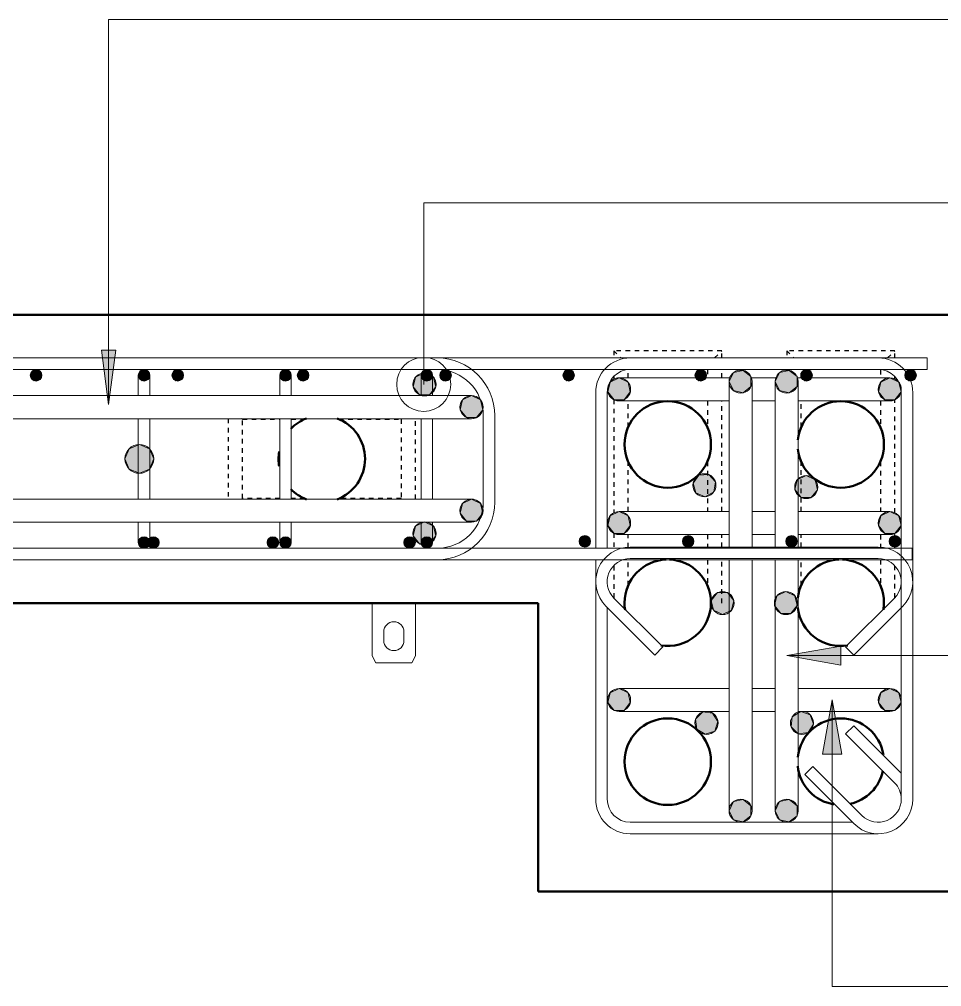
# Model space of a CAD drawing. Header units: millimetres. Extents: x -14563 to 6741, y -2784 to 21137.
# Drawn here: x -589 to 51, y 19999 to 20669 of the extents above; entities that cross this region are included whole.
import ezdxf

# ---------------------------------------------------------------- set-up
doc = ezdxf.new("R2010")
doc.units = ezdxf.units.MM
doc.linetypes.add('Dash', pattern=[6.36, 3.18, -3.18])
for name, color, linetype, lineweight in [('A-GENM', 13, 'Continuous', 18), ('A-WALL', 113, 'Continuous', 25), ('A-WALL-HDLN', 110, 'Dash', 25), ('S-RBAR', 171, 'Continuous', 18), ('S-RBAR-IDEN', 171, 'Continuous', 9)]:
    doc.layers.add(name, color=color, linetype=linetype, lineweight=lineweight)

# ---------------------------------------------------------------- blocks, each defined once
blk = doc.blocks.new('RR spread anchor face based - RR-SA-0_7-110-2888042-Elevation Top Copy 3')
at = {"layer": 'A-GENM'}
for p, q in [((-12630.8, 20264.57), (-12630.8, 20228.07)), ((-12600.8, 20228.07), (-12600.8, 20264.57)), ((-12622.8, 20238.57), (-12622.8, 20244.57)), ((-12608.8, 20244.57), (-12608.8, 20238.57)), ((-12630.8, 20228.07), (-12628.3, 20223.07)), ((-12628.3, 20223.07), (-12603.3, 20223.07)), ((-12603.3, 20223.07), (-12600.8, 20228.07))]:
    blk.add_line(p, q, dxfattribs=at)
for centre, start, end in [((-12615.8, 20244.57), 0, 180), ((-12615.8, 20238.57), 180, 0)]:
    blk.add_arc(centre, 7, start, end, dxfattribs=at)

msp = doc.modelspace()

# ---------------------------------------------------------------- hatches: boundary and pattern name
at = {"layer": 'S-RBAR'}
h = msp.add_hatch(color=256, dxfattribs=at)
edge = h.paths.add_edge_path()
edge.add_arc((-577.34488, 20422.5695), 4, 0, 360)
for points in [[(-578.58095, 20418.76527), (-574.10881, 20420.21836), (-574.27669, 20424.97519), (-578.58095, 20426.37372), (-581.34488, 20422.5695)], [(-503.69812, 20418.76527), (-499.22598, 20420.21836), (-499.22598, 20424.92064), (-503.69812, 20426.37372), (-506.46205, 20422.5695)], [(-480.32911, 20418.76527), (-475.85698, 20420.21836), (-475.85698, 20424.92064), (-480.32911, 20426.37372), (-483.09304, 20422.5695)], [(-405.58692, 20418.76527), (-401.11479, 20420.21836), (-401.11479, 20424.92064), (-405.58692, 20426.37372), (-408.35086, 20422.5695)], [(-393.36267, 20418.76527), (-388.89054, 20420.21836), (-388.89054, 20424.92064), (-393.36267, 20426.37372), (-396.12661, 20422.5695)], [(-311.36163, 20409.03866), (-304.41949, 20409.03866), (-300.09114, 20414.46624), (-301.63591, 20421.23432), (-307.89056, 20424.24641), (-314.14521, 20421.23432), (-315.68998, 20414.46624)], [(-307.47573, 20418.76527), (-303.00359, 20420.21836), (-303.00359, 20424.92064), (-307.47573, 20426.37372), (-310.23966, 20422.5695), (-307.93542, 20419.39798)], [(-294.50354, 20418.76527), (-290.0314, 20420.21836), (-290.0314, 20424.92064), (-294.50354, 20426.37372), (-297.26747, 20422.5695), (-294.96323, 20419.39798)], [(-209.09958, 20418.76527), (-204.62744, 20420.21836), (-204.62744, 20424.92064), (-209.09958, 20426.37372), (-211.86351, 20422.5695), (-209.55927, 20419.39798)], [(-117.52526, 20418.76527), (-113.05313, 20420.21836), (-113.05313, 20424.92064), (-117.52526, 20426.37372), (-120.28919, 20422.5695)], [(-86.82602, 20410.3806), (-81.39844, 20414.70896), (-81.39844, 20421.6511), (-86.82602, 20425.97945), (-93.59411, 20424.43468), (-96.60619, 20418.18003), (-93.59411, 20411.92538)], [(-54.86039, 20410.3806), (-49.43281, 20414.70896), (-49.43281, 20421.6511), (-54.86039, 20425.97945), (-61.62848, 20424.43468), (-64.64056, 20418.18003), (-61.62848, 20411.92538)], [(-44.05825, 20418.76527), (-39.58611, 20420.21836), (-39.58611, 20424.92064), (-44.05825, 20426.37372), (-46.82218, 20422.5695), (-44.51794, 20419.39798)], [(28.12337, 20418.76527), (32.59551, 20420.21836), (32.59551, 20424.92064), (28.12337, 20426.37372), (25.35944, 20422.5695)], [(-176.39761, 20405.54245), (-169.45547, 20405.54245), (-165.12712, 20410.97004), (-166.67189, 20417.73812), (-172.92654, 20420.7502), (-179.1812, 20417.73812), (-180.72597, 20410.97004)], [(18.37124, 20405.54245), (22.6996, 20410.97004), (21.15482, 20417.73812), (14.90017, 20420.7502), (8.64552, 20417.73812), (7.10075, 20410.97004), (11.4291, 20405.54245)], [(-271.7996, 20393.24324), (-267.47124, 20398.67082), (-269.01601, 20405.43891), (-275.27067, 20408.45099), (-281.52532, 20405.43891), (-283.07009, 20398.67082), (-278.74174, 20393.24324)], [(-505.70306, 20354.5695), (-498.63199, 20357.49843), (-495.70306, 20364.5695), (-498.63199, 20371.64057), (-505.70306, 20374.5695), (-512.77413, 20371.64057), (-515.70306, 20364.5695), (-512.77413, 20357.49843)], [(-113.21236, 20338.31899), (-107.14904, 20341.69973), (-106.01179, 20348.54809), (-110.65699, 20353.7071), (-117.58671, 20353.29194), (-121.58272, 20347.61521), (-119.63595, 20340.95163)], [(-39.65912, 20337.77796), (-35.29029, 20343.17301), (-36.7844, 20349.95246), (-43.01634, 20353.01124), (-49.29335, 20350.04603), (-50.8887, 20343.28969), (-46.60107, 20337.82988)], [(-271.7996, 20321.46175), (-267.47124, 20326.88933), (-269.01601, 20333.65742), (-275.27067, 20336.6695), (-281.52532, 20333.65742), (-283.07009, 20326.88933), (-278.74174, 20321.46175)], [(-169.45547, 20312.8367), (-165.12712, 20318.26429), (-166.67189, 20325.03237), (-172.92654, 20328.04446), (-179.1812, 20325.03237), (-180.72597, 20318.26429), (-176.39761, 20312.8367)], [(18.37124, 20312.8367), (22.6996, 20318.26429), (21.15482, 20325.03237), (14.90017, 20328.04446), (8.64552, 20325.03237), (7.10075, 20318.26429), (11.4291, 20312.8367)], [(-311.36163, 20305.66347), (-304.41949, 20305.66347), (-300.09114, 20311.09105), (-301.63591, 20317.85914), (-307.89056, 20320.87122), (-314.14521, 20317.85914), (-315.68998, 20311.09105)], [(-503.69812, 20302.76527), (-499.22598, 20304.21836), (-499.22598, 20308.92064), (-503.69812, 20310.37372), (-506.46205, 20306.5695)], [(-494.75513, 20302.76527), (-491.99119, 20306.5695), (-494.75513, 20310.37372), (-499.22726, 20308.92064), (-499.22726, 20304.21836)], [(-411.8172, 20302.76527), (-409.05327, 20306.5695), (-411.8172, 20310.37372), (-416.28934, 20308.92064), (-416.28934, 20304.21836)], [(-405.58692, 20302.76527), (-401.11479, 20304.21836), (-401.11479, 20308.92064), (-405.58692, 20310.37372), (-408.35086, 20306.5695)], [(-317.00427, 20302.76527), (-314.24034, 20306.5695), (-317.00427, 20310.37372), (-321.47641, 20308.92064), (-321.47641, 20304.21836)], [(-307.47573, 20302.76527), (-303.00359, 20304.21836), (-303.00359, 20308.92064), (-307.47573, 20310.37372), (-310.23966, 20306.5695)], [(-195.40449, 20303.56624), (-192.64056, 20307.37047), (-195.40449, 20311.17469), (-199.87663, 20309.72161), (-199.87663, 20305.01932)], [(-123.73783, 20303.56624), (-120.97389, 20307.37047), (-123.73783, 20311.17469), (-128.20996, 20309.72161), (-128.20996, 20305.01932)], [(-52.07116, 20303.56624), (-49.30723, 20307.37047), (-52.07116, 20311.17469), (-56.5433, 20309.72161), (-56.5433, 20305.01932)], [(19.59551, 20303.56624), (22.35944, 20307.37047), (19.59551, 20311.17469), (15.12337, 20309.72161), (15.12337, 20305.01932)], [(-101.10648, 20256.5695), (-94.85183, 20259.58158), (-93.30706, 20266.34967), (-97.63541, 20271.77725), (-104.57755, 20271.77725), (-108.90591, 20266.34967), (-107.36113, 20259.58158), (-104.47784, 20258.19306)], [(-60.64571, 20257.36175), (-53.70357, 20257.36175), (-49.37521, 20262.78933), (-50.91999, 20269.55742), (-57.17464, 20272.5695), (-63.42929, 20269.55742), (-64.97406, 20262.78933), (-61.30866, 20258.19306)], [(-169.45547, 20190.13096), (-165.12712, 20195.55854), (-166.67189, 20202.32663), (-172.92654, 20205.33871), (-179.1812, 20202.32663), (-180.72597, 20195.55854), (-176.39761, 20190.13096)], [(18.37124, 20190.13096), (22.6996, 20195.55854), (21.15482, 20202.32663), (14.90017, 20205.33871), (8.64552, 20202.32663), (7.10075, 20195.55854), (11.4291, 20190.13096)], [(-113.14212, 20173.51395), (-106.58955, 20175.8068), (-104.29671, 20182.35937), (-107.99015, 20188.23745), (-114.88864, 20189.01472), (-119.79747, 20184.10588), (-119.0202, 20177.2074)], [(-48.67695, 20173.91259), (-41.77846, 20174.68986), (-38.08502, 20180.56794), (-40.37786, 20187.12051), (-46.93043, 20189.41335), (-52.80851, 20185.71991), (-53.58578, 20178.82142)], [(-86.82602, 20112.75862), (-81.39844, 20117.08697), (-81.39844, 20124.02911), (-86.82602, 20128.35747), (-93.59411, 20126.81269), (-96.60619, 20120.55804), (-93.59411, 20114.30339)], [(-54.86039, 20112.75862), (-49.43281, 20117.08697), (-49.43281, 20124.02911), (-54.86039, 20128.35747), (-61.62848, 20126.81269), (-64.64056, 20120.55804), (-61.62848, 20114.30339)]]:
    msp.add_hatch(color=256, dxfattribs=at).paths.add_polyline_path(points)
h = msp.add_hatch(color=256, dxfattribs=at)
edge = h.paths.add_edge_path()
edge.add_arc((-502.46205, 20422.5695), 4, 0, 360)
h = msp.add_hatch(color=256, dxfattribs=at)
edge = h.paths.add_edge_path()
edge.add_arc((-479.09304, 20422.5695), 4, 0, 360)
h = msp.add_hatch(color=256, dxfattribs=at)
edge = h.paths.add_edge_path()
edge.add_arc((-404.35086, 20422.5695), 4, 0, 360)
h = msp.add_hatch(color=256, dxfattribs=at)
edge = h.paths.add_edge_path()
edge.add_arc((-392.12661, 20422.5695), 4, 0, 360)
h = msp.add_hatch(color=256, dxfattribs=at)
edge = h.paths.add_edge_path()
edge.add_arc((-307.89056, 20416.24641), 8, 0, 360)
h = msp.add_hatch(color=256, dxfattribs=at)
edge = h.paths.add_edge_path()
edge.add_arc((-306.23966, 20422.5695), 4, 0, 360)
h = msp.add_hatch(color=256, dxfattribs=at)
edge = h.paths.add_edge_path()
edge.add_arc((-293.26747, 20422.5695), 4, 0, 360)
h = msp.add_hatch(color=256, dxfattribs=at)
edge = h.paths.add_edge_path()
edge.add_arc((-207.86351, 20422.5695), 4, 0, 360)
h = msp.add_hatch(color=256, dxfattribs=at)
edge = h.paths.add_edge_path()
edge.add_arc((-116.28919, 20422.5695), 4, 0, 360)
h = msp.add_hatch(color=256, dxfattribs=at)
edge = h.paths.add_edge_path()
edge.add_arc((-88.60619, 20418.18003), 8, 0, 360)
h = msp.add_hatch(color=256, dxfattribs=at)
edge = h.paths.add_edge_path()
edge.add_arc((-56.64056, 20418.18003), 8, 0, 360)
h = msp.add_hatch(color=256, dxfattribs=at)
edge = h.paths.add_edge_path()
edge.add_arc((-42.82218, 20422.5695), 4, 0, 360)
h = msp.add_hatch(color=256, dxfattribs=at)
edge = h.paths.add_edge_path()
edge.add_arc((29.35944, 20422.5695), 4, 0, 360)
h = msp.add_hatch(color=256, dxfattribs=at)
edge = h.paths.add_edge_path()
edge.add_arc((-172.92654, 20412.7502), 8, 0, 360)
h = msp.add_hatch(color=256, dxfattribs=at)
edge = h.paths.add_edge_path()
edge.add_arc((14.90017, 20412.7502), 8, 0, 360)
h = msp.add_hatch(color=256, dxfattribs=at)
edge = h.paths.add_edge_path()
edge.add_arc((-275.27067, 20400.45099), 8, 0, 360)
h = msp.add_hatch(color=256, dxfattribs=at)
edge = h.paths.add_edge_path()
edge.add_arc((-505.70306, 20364.5695), 10, 0, 360)
h = msp.add_hatch(color=256, dxfattribs=at)
edge = h.paths.add_edge_path()
edge.add_arc((-113.6908, 20346.30467), 8, 0, 360)
h = msp.add_hatch(color=256, dxfattribs=at)
edge = h.paths.add_edge_path()
edge.add_arc((-43.07618, 20345.01147), 8, 0, 360)
h = msp.add_hatch(color=256, dxfattribs=at)
edge = h.paths.add_edge_path()
edge.add_arc((-275.27067, 20328.6695), 8, 0, 360)
h = msp.add_hatch(color=256, dxfattribs=at)
edge = h.paths.add_edge_path()
edge.add_arc((-172.92654, 20320.04446), 8, 0, 360)
h = msp.add_hatch(color=256, dxfattribs=at)
edge = h.paths.add_edge_path()
edge.add_arc((14.90017, 20320.04446), 8, 0, 360)
h = msp.add_hatch(color=256, dxfattribs=at)
edge = h.paths.add_edge_path()
edge.add_arc((-307.89056, 20312.87122), 8, 0, 360)
h = msp.add_hatch(color=256, dxfattribs=at)
edge = h.paths.add_edge_path()
edge.add_arc((-502.46205, 20306.5695), 4, 0, 360)
h = msp.add_hatch(color=256, dxfattribs=at)
edge = h.paths.add_edge_path()
edge.add_arc((-495.99119, 20306.5695), 4, 0, 360)
h = msp.add_hatch(color=256, dxfattribs=at)
edge = h.paths.add_edge_path()
edge.add_arc((-413.05327, 20306.5695), 4, 0, 360)
h = msp.add_hatch(color=256, dxfattribs=at)
edge = h.paths.add_edge_path()
edge.add_arc((-404.35086, 20306.5695), 4, 0, 360)
h = msp.add_hatch(color=256, dxfattribs=at)
edge = h.paths.add_edge_path()
edge.add_arc((-318.24034, 20306.5695), 4, 0, 360)
h = msp.add_hatch(color=256, dxfattribs=at)
edge = h.paths.add_edge_path()
edge.add_arc((-306.23966, 20306.5695), 4, 0, 360)
h = msp.add_hatch(color=256, dxfattribs=at)
edge = h.paths.add_edge_path()
edge.add_arc((-196.64056, 20307.37047), 4, 0, 360)
h = msp.add_hatch(color=256, dxfattribs=at)
edge = h.paths.add_edge_path()
edge.add_arc((-124.97389, 20307.37047), 4, 0, 360)
h = msp.add_hatch(color=256, dxfattribs=at)
edge = h.paths.add_edge_path()
edge.add_arc((-53.30723, 20307.37047), 4, 0, 360)
h = msp.add_hatch(color=256, dxfattribs=at)
edge = h.paths.add_edge_path()
edge.add_arc((18.35944, 20307.37047), 4, 0, 360)
h = msp.add_hatch(color=256, dxfattribs=at)
edge = h.paths.add_edge_path()
edge.add_arc((-101.10648, 20264.5695), 8, 0, 360)
h = msp.add_hatch(color=256, dxfattribs=at)
edge = h.paths.add_edge_path()
edge.add_arc((-57.17464, 20264.5695), 8, 0, 360)
h = msp.add_hatch(color=256, dxfattribs=at)
edge = h.paths.add_edge_path()
edge.add_arc((-172.92654, 20197.33871), 8, 0, 360)
h = msp.add_hatch(color=256, dxfattribs=at)
edge = h.paths.add_edge_path()
edge.add_arc((14.90017, 20197.33871), 8, 0, 360)
h = msp.add_hatch(color=256, dxfattribs=at)
edge = h.paths.add_edge_path()
edge.add_arc((-112.24641, 20181.46365), 8, 0, 360)
h = msp.add_hatch(color=256, dxfattribs=at)
edge = h.paths.add_edge_path()
edge.add_arc((-46.03471, 20181.46365), 8, 0, 360)
h = msp.add_hatch(color=256, dxfattribs=at)
edge = h.paths.add_edge_path()
edge.add_arc((-88.60619, 20120.55804), 8, 0, 360)
h = msp.add_hatch(color=256, dxfattribs=at)
edge = h.paths.add_edge_path()
edge.add_arc((-56.64056, 20120.55804), 8, 0, 360)
at = {"layer": 'S-RBAR-IDEN'}
for points in [[(-527.00842, 20402.37106), (-522.07145, 20439.87106), (-531.94539, 20439.87106)], [(-56.64056, 20228.09259), (-19.14056, 20221.48033), (-19.14056, 20234.70485)], [(-25.09983, 20197.33871), (-31.71209, 20159.83871), (-18.48757, 20159.83871)]]:
    msp.add_hatch(color=256, dxfattribs=at).paths.add_polyline_path(points)

# ---------------------------------------------------------------- linework, layer by layer
at = {"layer": 'A-WALL', "lineweight": 50}
for p, q in [((60.89646, 20464.5695), (-1099.13798, 20464.5695)), ((-1069.14056, 20264.5695), (-229.14056, 20264.5695)), ((-229.14056, 20264.5695), (-229.14056, 20064.5695)), ((-229.14056, 20064.5695), (70.85944, 20064.5695))]:
    msp.add_line(p, q, dxfattribs=at)
for centre, start, end in [((-139.14056, 20374.5695), 90, 270), ((-139.14056, 20374.5695), 270, 90), ((-19.14056, 20374.5695), 90, 173.87048127), ((-19.14056, 20374.5695), 270, 90), ((-379.14056, 20364.5695), 110.74656679, 135.70042809), ((-379.14056, 20364.5695), 290.66839319, 69.25343321), ((-379.14056, 20364.5695), 170.31897982, 189.68102018), ((-19.14056, 20374.5695), 186.12951873, 270), ((-379.14056, 20364.5695), 224.29957191, 249.33160681), ((-139.14056, 20264.757), 92.29856952, 180), ((-139.14056, 20264.757), 0, 87.70143048), ((-19.14056, 20264.757), 92.29856952, 173.87048127), ((-19.14056, 20264.757), 0, 87.70143048), ((-139.14056, 20264.757), 180, 180.35810095), ((-139.14056, 20264.757), 180.35810095, 189.25596484), ((-139.14056, 20264.757), 260.74791868, 359.64189905), ((-139.14056, 20264.757), 359.64189905, 0), ((-19.14056, 20264.757), 350.74403516, 359.64189905), ((-19.14056, 20264.757), 359.64189905, 0), ((-19.14056, 20264.757), 186.27035669, 279.25208132), ((-139.14056, 20154.5695), 90, 270), ((-139.14056, 20154.5695), 270, 90), ((-19.14056, 20154.5695), 90, 173.87048127), ((-19.14056, 20154.5695), 9.09233429, 90), ((-19.14056, 20154.5695), 186.12951873, 260.90766571), ((-19.14056, 20154.5695), 282.3576486, 347.6423514)]:
    msp.add_arc(centre, 30, start, end, dxfattribs=at)
at = {"layer": 'A-WALL-HDLN'}
for p, q in [((-101.64056, 20439.5695), (-176.64056, 20439.5695)), ((-176.64056, 20439.5695), (-176.64056, 20434.5695)), ((-176.64056, 20439.5695), (-171.64056, 20434.5695)), ((-106.64056, 20434.5695), (-101.64056, 20439.5695)), ((-101.64056, 20434.5695), (-101.64056, 20439.5695)), ((18.35944, 20439.5695), (-56.64056, 20439.5695)), ((-56.64056, 20439.5695), (-56.64056, 20434.5695)), ((-56.64056, 20439.5695), (-51.64056, 20434.5695)), ((13.35944, 20434.5695), (18.35944, 20439.5695)), ((18.35944, 20434.5695), (18.35944, 20439.5695)), ((-166.64056, 20420.7502), (-166.64056, 20426.37202)), ((-111.64056, 20426.5695), (-111.64056, 20420.7502)), ((-101.64056, 20420.7502), (-101.64056, 20426.5695)), ((-56.64056, 20426.5695), (-56.64056, 20426.18003)), ((-46.64056, 20420.7502), (-46.64056, 20426.5695)), ((8.35944, 20426.37202), (8.35944, 20420.7502)), ((-176.64056, 20421.64043), (-176.64056, 20419.79687)), ((18.35944, 20419.90239), (18.35944, 20421.64043)), ((-176.64056, 20405.70354), (-176.64056, 20327.09112)), ((-166.64056, 20386.55908), (-166.64056, 20404.7502)), ((-111.64056, 20404.7502), (-111.64056, 20386.55908)), ((-101.64056, 20328.04446), (-101.64056, 20404.7502)), ((-46.64056, 20386.55908), (-46.64056, 20404.7502)), ((8.35944, 20404.7502), (8.35944, 20386.55908)), ((18.35944, 20327.19664), (18.35944, 20405.59802)), ((-444.14056, 20392.45099), (-444.14056, 20336.6695)), ((-434.14056, 20392.0695), (-434.52205, 20392.45099)), ((-434.14056, 20392.0695), (-408.35086, 20392.0695)), ((-434.14056, 20337.0695), (-434.14056, 20392.0695)), ((-400.35086, 20392.0695), (-391.13014, 20392.0695)), ((-367.15098, 20392.0695), (-324.14056, 20392.0695)), ((-323.75907, 20392.45099), (-324.14056, 20392.0695)), ((-324.14056, 20392.0695), (-324.14056, 20337.0695)), ((-314.14056, 20336.6695), (-314.14056, 20392.45099)), ((-166.64056, 20328.04446), (-166.64056, 20362.57992)), ((-111.64056, 20362.57992), (-111.64056, 20328.04446)), ((-46.64056, 20328.04446), (-46.64056, 20362.57992)), ((8.35944, 20362.57992), (8.35944, 20328.04446)), ((-434.14056, 20337.0695), (-434.54056, 20336.6695)), ((-408.35086, 20337.0695), (-434.14056, 20337.0695)), ((-391.13014, 20337.0695), (-400.35086, 20337.0695)), ((-324.14056, 20337.0695), (-367.15098, 20337.0695)), ((-324.14056, 20337.0695), (-323.74056, 20336.6695)), ((-176.64056, 20312.99779), (-176.64056, 20302.5695)), ((-166.64056, 20303.17299), (-166.64056, 20311.92803)), ((-111.64056, 20312.04446), (-111.64056, 20303.37047)), ((-101.64056, 20303.37047), (-101.64056, 20312.04446)), ((-46.64056, 20303.37047), (-46.64056, 20312.04446)), ((8.35944, 20311.92803), (8.35944, 20303.17299)), ((18.35944, 20302.5695), (18.35944, 20312.89227)), ((-176.64056, 20290.44139), (-176.64056, 20268.29954)), ((-166.64056, 20276.74658), (-166.64056, 20294.5695)), ((-111.64056, 20294.5695), (-111.64056, 20276.74658)), ((-101.64056, 20264.5695), (-101.64056, 20294.5695)), ((-46.64056, 20276.74658), (-46.64056, 20294.5695)), ((8.35944, 20294.5695), (8.35944, 20276.74658)), ((18.35944, 20268.29954), (18.35944, 20290.44139))]:
    msp.add_line(p, q, dxfattribs=at)
at = {"layer": 'S-RBAR'}
for p, q in [((40.85944, 20434.5695), (-1079.14056, 20434.5695)), ((-299.14056, 20434.5695), (-659.14056, 20434.5695)), ((6.85944, 20434.5695), (-165.14056, 20434.5695)), ((40.85944, 20434.5695), (40.85944, 20426.5695)), ((40.85944, 20426.5695), (-1079.14056, 20426.5695)), ((-299.14056, 20426.5695), (-659.14056, 20426.5695)), ((-578.58095, 20426.37372), (-581.34488, 20422.5695)), ((-574.27669, 20424.97519), (-578.58095, 20426.37372)), ((-574.10881, 20420.21836), (-574.27669, 20424.97519)), ((-503.69812, 20426.37372), (-506.46205, 20422.5695)), ((-499.22598, 20424.92064), (-503.69812, 20426.37372)), ((-499.22598, 20420.21836), (-499.22598, 20424.92064)), ((-480.32911, 20426.37372), (-483.09304, 20422.5695)), ((-475.85698, 20424.92064), (-480.32911, 20426.37372)), ((-475.85698, 20420.21836), (-475.85698, 20424.92064)), ((-405.58692, 20426.37372), (-408.35086, 20422.5695)), ((-401.11479, 20424.92064), (-405.58692, 20426.37372)), ((-401.11479, 20420.21836), (-401.11479, 20424.92064)), ((-393.36267, 20426.37372), (-396.12661, 20422.5695)), ((-388.89054, 20424.92064), (-393.36267, 20426.37372)), ((-388.89054, 20420.21836), (-388.89054, 20424.92064)), ((-307.89056, 20424.24641), (-314.14521, 20421.23432)), ((-307.47573, 20426.37372), (-310.23966, 20422.5695)), ((-301.63591, 20421.23432), (-307.89056, 20424.24641)), ((-303.00359, 20424.92064), (-307.47573, 20426.37372)), ((-303.00359, 20420.21836), (-303.00359, 20424.92064)), ((-294.50354, 20426.37372), (-297.26747, 20422.5695)), ((-290.0314, 20424.92064), (-294.50354, 20426.37372)), ((-290.0314, 20420.21836), (-290.0314, 20424.92064)), ((-209.09958, 20426.37372), (-211.86351, 20422.5695)), ((-204.62744, 20424.92064), (-209.09958, 20426.37372)), ((-204.62744, 20420.21836), (-204.62744, 20424.92064)), ((6.85944, 20426.5695), (-165.14056, 20426.5695)), ((-117.52526, 20426.37372), (-120.28919, 20422.5695)), ((-113.05313, 20424.92064), (-117.52526, 20426.37372)), ((-113.05313, 20420.21836), (-113.05313, 20424.92064)), ((-93.59411, 20424.43468), (-96.60619, 20418.18003)), ((-86.82602, 20425.97945), (-93.59411, 20424.43468)), ((-81.39844, 20421.6511), (-86.82602, 20425.97945)), ((-61.62848, 20424.43468), (-64.64056, 20418.18003)), ((-54.86039, 20425.97945), (-61.62848, 20424.43468)), ((-49.43281, 20421.6511), (-54.86039, 20425.97945)), ((-44.05825, 20426.37372), (-46.82218, 20422.5695)), ((-39.58611, 20424.92064), (-44.05825, 20426.37372)), ((-39.58611, 20420.21836), (-39.58611, 20424.92064)), ((28.12337, 20426.37372), (25.35944, 20422.5695)), ((32.59551, 20424.92064), (28.12337, 20426.37372)), ((32.59551, 20420.21836), (32.59551, 20424.92064)), ((-581.34488, 20422.5695), (-578.58095, 20418.76527)), ((-578.58095, 20418.76527), (-574.10881, 20420.21836)), ((-506.46205, 20422.5695), (-506.46205, 20408.6386)), ((-506.46205, 20422.5695), (-503.69812, 20418.76527)), ((-503.69812, 20418.76527), (-499.22598, 20420.21836)), ((-498.46205, 20422.5695), (-498.46205, 20408.6386)), ((-483.09304, 20422.5695), (-480.32911, 20418.76527)), ((-480.32911, 20418.76527), (-475.85698, 20420.21836)), ((-408.35086, 20422.5695), (-408.35086, 20408.6386)), ((-408.35086, 20422.5695), (-405.58692, 20418.76527)), ((-405.58692, 20418.76527), (-401.11479, 20420.21836)), ((-400.35086, 20422.5695), (-400.35086, 20408.6386)), ((-396.12661, 20422.5695), (-393.36267, 20418.76527)), ((-393.36267, 20418.76527), (-388.89054, 20420.21836)), ((-314.14521, 20421.23432), (-315.68998, 20414.46624)), ((-310.23966, 20422.5695), (-310.23966, 20408.6386)), ((-310.23966, 20422.5695), (-307.93542, 20419.39798)), ((-307.93542, 20419.39798), (-307.47573, 20418.76527)), ((-307.47573, 20418.76527), (-303.00359, 20420.21836)), ((-302.23966, 20422.5695), (-302.23966, 20408.6386)), ((-300.09114, 20414.46624), (-301.63591, 20421.23432)), ((-297.26747, 20422.5695), (-294.96323, 20419.39798)), ((-294.96323, 20419.39798), (-294.50354, 20418.76527)), ((-294.50354, 20418.76527), (-290.0314, 20420.21836)), ((-211.86351, 20422.5695), (-209.55927, 20419.39798)), ((-209.55927, 20419.39798), (-209.09958, 20418.76527)), ((-209.09958, 20418.76527), (-204.62744, 20420.21836)), ((-179.1812, 20417.73812), (-180.72597, 20410.97004)), ((-172.92654, 20420.7502), (-179.1812, 20417.73812)), ((-132.92654, 20420.7502), (-172.92654, 20420.7502)), ((-166.67189, 20417.73812), (-172.92654, 20420.7502)), ((-165.12712, 20410.97004), (-166.67189, 20417.73812)), ((-96.12665, 20420.7502), (-132.92654, 20420.7502)), ((-120.28919, 20422.5695), (-117.52526, 20418.76527)), ((-117.52526, 20418.76527), (-113.05313, 20420.21836)), ((-96.60619, 20418.18003), (-96.60619, 20378.18003)), ((-96.60619, 20418.18003), (-93.59411, 20411.92538)), ((-81.39844, 20414.70896), (-81.39844, 20421.6511)), ((-64.16102, 20420.7502), (-81.08574, 20420.7502)), ((-80.60619, 20418.18003), (-80.60619, 20378.18003)), ((-64.64056, 20418.18003), (-64.64056, 20378.18003)), ((-64.64056, 20418.18003), (-61.62848, 20411.92538)), ((-49.43281, 20414.70896), (-49.43281, 20421.6511)), ((-25.09983, 20420.7502), (-49.1201, 20420.7502)), ((-48.64056, 20418.18003), (-48.64056, 20378.18003)), ((-46.82218, 20422.5695), (-44.51794, 20419.39798)), ((-44.51794, 20419.39798), (-44.05825, 20418.76527)), ((-44.05825, 20418.76527), (-39.58611, 20420.21836)), ((14.90017, 20420.7502), (-25.09983, 20420.7502)), ((8.64552, 20417.73812), (7.10075, 20410.97004)), ((14.90017, 20420.7502), (8.64552, 20417.73812)), ((21.15482, 20417.73812), (14.90017, 20420.7502)), ((22.6996, 20410.97004), (21.15482, 20417.73812)), ((25.35944, 20422.5695), (28.12337, 20418.76527)), ((28.12337, 20418.76527), (32.59551, 20420.21836)), ((-315.68998, 20414.46624), (-311.36163, 20409.03866)), ((-304.41949, 20409.03866), (-300.09114, 20414.46624)), ((-189.14056, 20410.5695), (-189.14056, 20302.5695)), ((-181.14056, 20410.5695), (-181.14056, 20302.5695)), ((-180.72597, 20410.97004), (-176.39761, 20405.54245)), ((-169.45547, 20405.54245), (-165.12712, 20410.97004)), ((-93.59411, 20411.92538), (-86.82602, 20410.3806)), ((-86.82602, 20410.3806), (-81.39844, 20414.70896)), ((-61.62848, 20411.92538), (-54.86039, 20410.3806)), ((-54.86039, 20410.3806), (-49.43281, 20414.70896)), ((7.10075, 20410.97004), (11.4291, 20405.54245)), ((18.37124, 20405.54245), (22.6996, 20410.97004)), ((22.85944, 20128.5695), (22.85944, 20410.5695)), ((30.85944, 20128.5695), (30.85944, 20410.5695)), ((-330.77067, 20408.45099), (-967.44045, 20408.45099)), ((-275.27067, 20408.45099), (-330.77067, 20408.45099)), ((-311.36163, 20409.03866), (-304.41949, 20409.03866)), ((-281.52532, 20405.43891), (-283.07009, 20398.67082)), ((-275.27067, 20408.45099), (-281.52532, 20405.43891)), ((-269.01601, 20405.43891), (-275.27067, 20408.45099)), ((-267.47124, 20398.67082), (-269.01601, 20405.43891)), ((-176.39761, 20405.54245), (-169.45547, 20405.54245)), ((-132.92654, 20404.7502), (-172.92654, 20404.7502)), ((-96.60619, 20404.7502), (-132.92654, 20404.7502)), ((-64.64056, 20404.7502), (-80.60619, 20404.7502)), ((-25.09983, 20404.7502), (-48.64056, 20404.7502)), ((14.90017, 20404.7502), (-25.09983, 20404.7502)), ((11.4291, 20405.54245), (18.37124, 20405.54245)), ((-283.07009, 20398.67082), (-278.74174, 20393.24324)), ((-271.7996, 20393.24324), (-267.47124, 20398.67082)), ((-330.77067, 20392.45099), (-967.44045, 20392.45099)), ((-506.46205, 20392.49168), (-506.46205, 20386.5695)), ((-498.46205, 20392.49168), (-498.46205, 20386.5695)), ((-408.35086, 20392.49168), (-408.35086, 20386.5695)), ((-400.35086, 20392.49168), (-400.35086, 20386.5695)), ((-275.27067, 20392.45099), (-330.77067, 20392.45099)), ((-310.23966, 20392.49168), (-310.23966, 20386.5695)), ((-302.23966, 20392.49168), (-302.23966, 20386.5695)), ((-278.74174, 20393.24324), (-271.7996, 20393.24324)), ((-267.14056, 20334.5695), (-267.14056, 20394.5695)), ((-259.14056, 20334.5695), (-259.14056, 20394.5695)), ((-506.46205, 20386.5695), (-506.46205, 20342.5695)), ((-498.46205, 20386.5695), (-498.46205, 20342.5695)), ((-408.35086, 20386.5695), (-408.35086, 20342.5695)), ((-400.35086, 20386.5695), (-400.35086, 20342.5695)), ((-310.23966, 20386.5695), (-310.23966, 20342.5695)), ((-302.23966, 20386.5695), (-302.23966, 20342.5695)), ((-96.60619, 20378.18003), (-96.60619, 20303.37047)), ((-80.60619, 20378.18003), (-80.60619, 20303.37047)), ((-64.64056, 20378.18003), (-64.64056, 20303.37047)), ((-48.64056, 20378.18003), (-48.64056, 20303.37047)), ((-512.77413, 20371.64057), (-515.70306, 20364.5695)), ((-505.70306, 20374.5695), (-512.77413, 20371.64057)), ((-498.63199, 20371.64057), (-505.70306, 20374.5695)), ((-495.70306, 20364.5695), (-498.63199, 20371.64057)), ((-515.70306, 20364.5695), (-512.77413, 20357.49843)), ((-498.63199, 20357.49843), (-495.70306, 20364.5695)), ((-512.77413, 20357.49843), (-505.70306, 20354.5695)), ((-505.70306, 20354.5695), (-498.63199, 20357.49843)), ((-117.58671, 20353.29194), (-121.58272, 20347.61521)), ((-110.65699, 20353.7071), (-117.58671, 20353.29194)), ((-106.01179, 20348.54809), (-110.65699, 20353.7071)), ((-49.29335, 20350.04603), (-50.8887, 20343.28969)), ((-43.01634, 20353.01124), (-49.29335, 20350.04603)), ((-36.7844, 20349.95246), (-43.01634, 20353.01124)), ((-35.29029, 20343.17301), (-36.7844, 20349.95246)), ((-121.58272, 20347.61521), (-119.63595, 20340.95163)), ((-107.14904, 20341.69973), (-106.01179, 20348.54809)), ((-50.8887, 20343.28969), (-46.60107, 20337.82988)), ((-39.65912, 20337.77796), (-35.29029, 20343.17301)), ((-330.77067, 20336.6695), (-967.44045, 20336.6695)), ((-506.46205, 20342.5695), (-506.46205, 20336.62886)), ((-498.46205, 20342.5695), (-498.46205, 20336.62886)), ((-408.35086, 20342.5695), (-408.35086, 20336.62886)), ((-400.35086, 20342.5695), (-400.35086, 20336.62886)), ((-275.27067, 20336.6695), (-330.77067, 20336.6695)), ((-310.23966, 20342.5695), (-310.23966, 20336.62886)), ((-302.23966, 20342.5695), (-302.23966, 20336.62886)), ((-275.27067, 20336.6695), (-281.52532, 20333.65742)), ((-269.01601, 20333.65742), (-275.27067, 20336.6695)), ((-119.63595, 20340.95163), (-113.21236, 20338.31899)), ((-113.21236, 20338.31899), (-107.14904, 20341.69973)), ((-46.60107, 20337.82988), (-39.65912, 20337.77796)), ((-281.52532, 20333.65742), (-283.07009, 20326.88933)), ((-267.47124, 20326.88933), (-269.01601, 20333.65742)), ((-283.07009, 20326.88933), (-278.74174, 20321.46175)), ((-271.7996, 20321.46175), (-267.47124, 20326.88933)), ((-179.1812, 20325.03237), (-180.72597, 20318.26429)), ((-172.92654, 20328.04446), (-179.1812, 20325.03237)), ((-132.92654, 20328.04446), (-172.92654, 20328.04446)), ((-166.67189, 20325.03237), (-172.92654, 20328.04446)), ((-165.12712, 20318.26429), (-166.67189, 20325.03237)), ((-96.60619, 20328.04446), (-132.92654, 20328.04446)), ((-64.64056, 20328.04446), (-80.60619, 20328.04446)), ((-25.09983, 20328.04446), (-48.64056, 20328.04446)), ((14.90017, 20328.04446), (-25.09983, 20328.04446)), ((8.64552, 20325.03237), (7.10075, 20318.26429)), ((14.90017, 20328.04446), (8.64552, 20325.03237)), ((21.15482, 20325.03237), (14.90017, 20328.04446)), ((22.6996, 20318.26429), (21.15482, 20325.03237)), ((-330.77067, 20320.6695), (-967.44045, 20320.6695)), ((-506.46205, 20320.48192), (-506.46205, 20306.5695)), ((-498.46205, 20320.48192), (-498.46205, 20306.5695)), ((-408.35086, 20320.48192), (-408.35086, 20306.5695)), ((-400.35086, 20320.48192), (-400.35086, 20306.5695)), ((-275.27067, 20320.6695), (-330.77067, 20320.6695)), ((-314.14521, 20317.85914), (-315.68998, 20311.09105)), ((-307.89056, 20320.87122), (-314.14521, 20317.85914)), ((-310.23966, 20320.48192), (-310.23966, 20306.5695)), ((-301.63591, 20317.85914), (-307.89056, 20320.87122)), ((-302.23966, 20320.48192), (-302.23966, 20306.5695)), ((-300.09114, 20311.09105), (-301.63591, 20317.85914)), ((-278.74174, 20321.46175), (-271.7996, 20321.46175)), ((-180.72597, 20318.26429), (-176.39761, 20312.8367)), ((-169.45547, 20312.8367), (-165.12712, 20318.26429)), ((7.10075, 20318.26429), (11.4291, 20312.8367)), ((18.37124, 20312.8367), (22.6996, 20318.26429)), ((-503.69812, 20310.37372), (-506.46205, 20306.5695)), ((-499.22598, 20308.92064), (-503.69812, 20310.37372)), ((-494.75513, 20310.37372), (-499.22726, 20308.92064)), ((-491.99119, 20306.5695), (-494.75513, 20310.37372)), ((-411.8172, 20310.37372), (-416.28934, 20308.92064)), ((-409.05327, 20306.5695), (-411.8172, 20310.37372)), ((-405.58692, 20310.37372), (-408.35086, 20306.5695)), ((-401.11479, 20308.92064), (-405.58692, 20310.37372)), ((-317.00427, 20310.37372), (-321.47641, 20308.92064)), ((-314.24034, 20306.5695), (-317.00427, 20310.37372)), ((-315.68998, 20311.09105), (-311.36163, 20305.66347)), ((-307.47573, 20310.37372), (-310.23966, 20306.5695)), ((-303.00359, 20308.92064), (-307.47573, 20310.37372)), ((-304.41949, 20305.66347), (-300.09114, 20311.09105)), ((-195.40449, 20311.17469), (-199.87663, 20309.72161)), ((-199.87663, 20309.72161), (-199.87663, 20305.01932)), ((-192.64056, 20307.37047), (-195.40449, 20311.17469)), ((-176.39761, 20312.8367), (-169.45547, 20312.8367)), ((-132.92654, 20312.04446), (-172.92654, 20312.04446)), ((-96.60619, 20312.04446), (-132.92654, 20312.04446)), ((-123.73783, 20311.17469), (-128.20996, 20309.72161)), ((-128.20996, 20309.72161), (-128.20996, 20305.01932)), ((-120.97389, 20307.37047), (-123.73783, 20311.17469)), ((-64.64056, 20312.04446), (-80.60619, 20312.04446)), ((-52.07116, 20311.17469), (-56.5433, 20309.72161)), ((-56.5433, 20309.72161), (-56.5433, 20305.01932)), ((-49.30723, 20307.37047), (-52.07116, 20311.17469)), ((-25.09983, 20312.04446), (-48.64056, 20312.04446)), ((14.90017, 20312.04446), (-25.09983, 20312.04446)), ((11.4291, 20312.8367), (18.37124, 20312.8367)), ((19.59551, 20311.17469), (15.12337, 20309.72161)), ((15.12337, 20309.72161), (15.12337, 20305.01932)), ((22.35944, 20307.37047), (19.59551, 20311.17469)), ((30.4247, 20302.5695), (-1039.14056, 20302.5695)), ((-659.14056, 20302.5695), (-299.14056, 20302.5695)), ((-506.46205, 20306.5695), (-503.69812, 20302.76527)), ((-503.69812, 20302.76527), (-499.22598, 20304.21836)), ((-499.22726, 20308.92064), (-499.22726, 20304.21836)), ((-499.22726, 20304.21836), (-494.75513, 20302.76527)), ((-499.22598, 20304.21836), (-499.22598, 20308.92064)), ((-494.75513, 20302.76527), (-491.99119, 20306.5695)), ((-416.28934, 20308.92064), (-416.28934, 20304.21836)), ((-416.28934, 20304.21836), (-411.8172, 20302.76527)), ((-411.8172, 20302.76527), (-409.05327, 20306.5695)), ((-408.35086, 20306.5695), (-405.58692, 20302.76527)), ((-405.58692, 20302.76527), (-401.11479, 20304.21836)), ((-401.11479, 20304.21836), (-401.11479, 20308.92064)), ((-321.47641, 20308.92064), (-321.47641, 20304.21836)), ((-321.47641, 20304.21836), (-317.00427, 20302.76527)), ((-317.00427, 20302.76527), (-314.24034, 20306.5695)), ((-311.36163, 20305.66347), (-304.41949, 20305.66347)), ((-310.23966, 20306.5695), (-307.47573, 20302.76527)), ((-307.47573, 20302.76527), (-303.00359, 20304.21836)), ((-303.00359, 20304.21836), (-303.00359, 20308.92064)), ((-199.87663, 20305.01932), (-195.40449, 20303.56624)), ((-195.40449, 20303.56624), (-192.64056, 20307.37047)), ((6.85944, 20303.37047), (-165.14056, 20303.37047)), ((-128.20996, 20305.01932), (-123.73783, 20303.56624)), ((-123.73783, 20303.56624), (-120.97389, 20307.37047)), ((-56.5433, 20305.01932), (-52.07116, 20303.56624)), ((-52.07116, 20303.56624), (-49.30723, 20307.37047)), ((15.12337, 20305.01932), (19.59551, 20303.56624)), ((19.59551, 20303.56624), (22.35944, 20307.37047)), ((30.4247, 20302.5695), (30.4247, 20294.5695)), ((30.4247, 20294.5695), (-1039.14056, 20294.5695)), ((-659.14056, 20294.5695), (-299.14056, 20294.5695)), ((-189.14056, 20294.5695), (-189.14056, 20128.5695)), ((6.85944, 20295.37047), (-165.14056, 20295.37047)), ((-96.60619, 20294.5695), (-96.60619, 20160.55804)), ((-80.60619, 20294.5695), (-80.60619, 20160.55804)), ((-64.64056, 20294.5695), (-64.64056, 20160.55804)), ((-48.64056, 20294.5695), (-48.64056, 20160.55804)), ((-104.57755, 20271.77725), (-108.90591, 20266.34967)), ((-97.63541, 20271.77725), (-104.57755, 20271.77725)), ((-93.30706, 20266.34967), (-97.63541, 20271.77725)), ((-63.42929, 20269.55742), (-64.97406, 20262.78933)), ((-57.17464, 20272.5695), (-63.42929, 20269.55742)), ((-50.91999, 20269.55742), (-57.17464, 20272.5695)), ((-49.37521, 20262.78933), (-50.91999, 20269.55742)), ((-182.11112, 20262.3999), (-148.17, 20228.45878)), ((-176.45427, 20268.05676), (-142.51314, 20234.11563)), ((-108.90591, 20266.34967), (-107.36113, 20259.58158)), ((-94.85183, 20259.58158), (-93.30706, 20266.34967)), ((-64.97406, 20262.78933), (-61.30866, 20258.19306)), ((-53.70357, 20257.36175), (-49.37521, 20262.78933)), ((-15.76798, 20234.11563), (18.17315, 20268.05676)), ((-10.11112, 20228.45878), (23.83, 20262.3999)), ((-181.14056, 20261.42934), (-181.14056, 20128.5695)), ((-107.36113, 20259.58158), (-104.47784, 20258.19306)), ((-104.47784, 20258.19306), (-101.10648, 20256.5695)), ((-101.10648, 20256.5695), (-94.85183, 20259.58158)), ((-61.30866, 20258.19306), (-60.64571, 20257.36175)), ((-60.64571, 20257.36175), (-53.70357, 20257.36175)), ((-148.17, 20228.45878), (-142.51314, 20234.11563)), ((-10.11112, 20228.45878), (-15.76798, 20234.11563)), ((-179.1812, 20202.32663), (-180.72597, 20195.55854)), ((-172.92654, 20205.33871), (-179.1812, 20202.32663)), ((-132.92654, 20205.33871), (-172.92654, 20205.33871)), ((-166.67189, 20202.32663), (-172.92654, 20205.33871)), ((-165.12712, 20195.55854), (-166.67189, 20202.32663)), ((-96.60619, 20205.33871), (-132.92654, 20205.33871)), ((-64.64056, 20205.33871), (-80.60619, 20205.33871)), ((-25.09983, 20205.33871), (-48.64056, 20205.33871)), ((14.90017, 20205.33871), (-25.09983, 20205.33871)), ((8.64552, 20202.32663), (7.10075, 20195.55854)), ((14.90017, 20205.33871), (8.64552, 20202.32663)), ((21.15482, 20202.32663), (14.90017, 20205.33871)), ((22.6996, 20195.55854), (21.15482, 20202.32663)), ((-180.72597, 20195.55854), (-176.39761, 20190.13096)), ((-169.45547, 20190.13096), (-165.12712, 20195.55854)), ((7.10075, 20195.55854), (11.4291, 20190.13096)), ((18.37124, 20190.13096), (22.6996, 20195.55854)), ((-176.39761, 20190.13096), (-169.45547, 20190.13096)), ((-132.92654, 20189.33871), (-172.92654, 20189.33871)), ((-96.60619, 20189.33871), (-132.92654, 20189.33871)), ((-114.88864, 20189.01472), (-119.79747, 20184.10588)), ((-107.99015, 20188.23745), (-114.88864, 20189.01472)), ((-64.64056, 20189.33871), (-80.60619, 20189.33871)), ((-46.93043, 20189.41335), (-52.80851, 20185.71991)), ((-25.09983, 20189.33871), (-48.64056, 20189.33871)), ((-40.37786, 20187.12051), (-46.93043, 20189.41335)), ((14.90017, 20189.33871), (-25.09983, 20189.33871)), ((11.4291, 20190.13096), (18.37124, 20190.13096)), ((-119.79747, 20184.10588), (-119.0202, 20177.2074)), ((-104.29671, 20182.35937), (-107.99015, 20188.23745)), ((-106.58955, 20175.8068), (-104.29671, 20182.35937)), ((-52.80851, 20185.71991), (-53.58578, 20178.82142)), ((-38.08502, 20180.56794), (-40.37786, 20187.12051)), ((-119.0202, 20177.2074), (-113.14212, 20173.51395)), ((-113.14212, 20173.51395), (-106.58955, 20175.8068)), ((-53.58578, 20178.82142), (-48.67695, 20173.91259)), ((-41.77846, 20174.68986), (-38.08502, 20180.56794)), ((-10.11112, 20179.48119), (-15.76798, 20173.82433)), ((22.85944, 20146.51062), (-10.11112, 20179.48119)), ((-48.67695, 20173.91259), (-41.77846, 20174.68986)), ((18.17315, 20139.88321), (-15.76798, 20173.82433)), ((-96.60619, 20160.55804), (-96.60619, 20120.55804)), ((-80.60619, 20160.55804), (-80.60619, 20120.55804)), ((-64.64056, 20160.55804), (-64.64056, 20120.55804)), ((-48.64056, 20160.55804), (-48.64056, 20120.55804)), ((-44.05225, 20145.54006), (-38.39539, 20151.19691)), ((-38.39539, 20151.19691), (-4.45427, 20117.25579)), ((-44.05225, 20145.54006), (-10.11112, 20111.59894)), ((-86.82602, 20128.35747), (-93.59411, 20126.81269)), ((-81.39844, 20124.02911), (-86.82602, 20128.35747)), ((-54.86039, 20128.35747), (-61.62848, 20126.81269)), ((-49.43281, 20124.02911), (-54.86039, 20128.35747)), ((-93.59411, 20126.81269), (-96.60619, 20120.55804)), ((-81.39844, 20117.08697), (-81.39844, 20124.02911)), ((-61.62848, 20126.81269), (-64.64056, 20120.55804)), ((-49.43281, 20117.08697), (-49.43281, 20124.02911)), ((-96.60619, 20120.55804), (-93.59411, 20114.30339)), ((-86.82602, 20112.75862), (-81.39844, 20117.08697)), ((-64.64056, 20120.55804), (-61.62848, 20114.30339)), ((-54.86039, 20112.75862), (-49.43281, 20117.08697)), ((-165.14056, 20112.5695), (-11.08169, 20112.5695)), ((-93.59411, 20114.30339), (-86.82602, 20112.75862)), ((-61.62848, 20114.30339), (-54.86039, 20112.75862)), ((-165.14056, 20104.5695), (6.85944, 20104.5695))]:
    msp.add_line(p, q, dxfattribs=at)
for centre, radius in [((-577.34488, 20422.5695), 4), ((-502.46205, 20422.5695), 4), ((-479.09304, 20422.5695), 4), ((-404.35086, 20422.5695), 4), ((-392.12661, 20422.5695), 4), ((-307.89056, 20416.24641), 8), ((-306.23966, 20422.5695), 4), ((-293.26747, 20422.5695), 4), ((-207.86351, 20422.5695), 4), ((-116.28919, 20422.5695), 4), ((-88.60619, 20418.18003), 8), ((-56.64056, 20418.18003), 8), ((-42.82218, 20422.5695), 4), ((29.35944, 20422.5695), 4), ((-172.92654, 20412.7502), 8), ((14.90017, 20412.7502), 8), ((-275.27067, 20400.45099), 8), ((-505.70306, 20364.5695), 10), ((-113.6908, 20346.30467), 8), ((-43.07618, 20345.01147), 8), ((-275.27067, 20328.6695), 8), ((-172.92654, 20320.04446), 8), ((14.90017, 20320.04446), 8), ((-307.89056, 20312.87122), 8), ((-502.46205, 20306.5695), 4), ((-495.99119, 20306.5695), 4), ((-413.05327, 20306.5695), 4), ((-404.35086, 20306.5695), 4), ((-318.24034, 20306.5695), 4), ((-306.23966, 20306.5695), 4), ((-196.64056, 20307.37047), 4), ((-124.97389, 20307.37047), 4), ((-53.30723, 20307.37047), 4), ((18.35944, 20307.37047), 4), ((-101.10648, 20264.5695), 8), ((-57.17464, 20264.5695), 8), ((-172.92654, 20197.33871), 8), ((14.90017, 20197.33871), 8), ((-112.24641, 20181.46365), 8), ((-46.03471, 20181.46365), 8), ((-88.60619, 20120.55804), 8), ((-56.64056, 20120.55804), 8)]:
    msp.add_circle(centre, radius, dxfattribs=at)
for centre, radius, start, end in [((-299.14056, 20394.5695), 40, 0, 90), ((-165.14056, 20410.5695), 24, 90, 180), ((6.85944, 20410.5695), 24, 0, 90), ((-502.46205, 20422.5695), 4, 0, 180), ((-404.35086, 20422.5695), 4, 0, 180), ((-306.23966, 20422.5695), 4, 0, 180), ((-299.14056, 20394.5695), 32, 0, 90), ((-165.14056, 20410.5695), 16, 90, 180), ((-88.60619, 20418.18003), 8, 0, 180), ((-56.64056, 20418.18003), 8, 0, 180), ((6.85944, 20410.5695), 16, 0, 90), ((-172.92654, 20412.7502), 8, 90, 147.32835818), ((14.90017, 20412.7502), 8, 39.20302418, 90), ((-172.92654, 20412.7502), 8, 182.01066126, 270), ((14.90017, 20412.7502), 8, 270, 350.98030213), ((-275.27067, 20400.45099), 8, 45, 90), ((-275.27067, 20400.45099), 8, 270, 343.58973938), ((-275.27067, 20328.6695), 8, 16.44495981, 90), ((-299.14056, 20334.5695), 32, 270, 0), ((-299.14056, 20334.5695), 40, 270, 0), ((-275.27067, 20328.6695), 8, 270, 315), ((-172.92654, 20320.04446), 8, 90, 270), ((14.90017, 20320.04446), 8, 2.24139193, 90), ((14.90017, 20320.04446), 8, 270, 357.75860807), ((-502.46205, 20306.5695), 4, 180, 0), ((-404.35086, 20306.5695), 4, 180, 0), ((-306.23966, 20306.5695), 4, 180, 0), ((-165.14056, 20279.37047), 24, 90, 225), ((6.85944, 20279.37047), 24, 315, 90), ((-165.14056, 20279.37047), 16, 90, 225), ((6.85944, 20279.37047), 16, 315, 90), ((-172.92654, 20197.33871), 8, 90, 270), ((14.90017, 20197.33871), 8, 2.24139193, 90), ((14.90017, 20197.33871), 8, 270, 357.75860807), ((6.85944, 20128.5695), 16, 360, 45), ((-165.14056, 20128.5695), 24, 180, 270), ((-165.14056, 20128.5695), 16, 180, 270), ((6.85944, 20128.5695), 24, 225, 0), ((6.85944, 20128.5695), 16, 225, 0), ((-88.60619, 20120.55804), 8, 180, 269.36965845), ((-88.60619, 20120.55804), 8, 270.63034155, 0), ((-56.64056, 20120.55804), 8, 180, 269.36965845), ((-56.64056, 20120.55804), 8, 270.63034155, 0)]:
    msp.add_arc(centre, radius, start, end, dxfattribs=at)
at = {"layer": 'S-RBAR-IDEN'}
for p, q in [((-527.00842, 20669.43289), (180.19498, 20669.43289)), ((-527.00842, 20402.37106), (-527.00842, 20669.43289)), ((-308.41763, 20542.21883), (160.19498, 20542.21883)), ((-308.41763, 20416.24641), (-308.41763, 20542.21883)), ((-522.07145, 20439.87106), (-531.94539, 20439.87106)), ((-531.94539, 20439.87106), (-527.00842, 20402.37106)), ((-527.00842, 20402.37106), (-522.07145, 20439.87106)), ((-19.14056, 20234.70485), (-56.64056, 20228.09259)), ((-19.14056, 20221.48033), (-19.14056, 20234.70485)), ((-56.64056, 20228.09259), (-19.14056, 20221.48033)), ((-56.64056, 20228.09259), (180.19498, 20228.09259)), ((-25.09983, 20197.33871), (-31.71209, 20159.83871)), ((-18.48757, 20159.83871), (-25.09983, 20197.33871)), ((-25.09983, 20197.33871), (-25.09983, 19998.50001)), ((-31.71209, 20159.83871), (-18.48757, 20159.83871)), ((-25.09983, 19998.50001), (180.19498, 19998.50001))]:
    msp.add_line(p, q, dxfattribs=at)
msp.add_circle((-308.41763, 20416.24641), 18.75, dxfattribs=at)

# ---------------------------------------------------------------- block references
at = {"layer": 'A-GENM'}
msp.add_blockref('RR spread anchor face based - RR-SA-0_7-110-2888042-Elevation Top Copy 3', (12286.66327, 0), dxfattribs=at)

doc.saveas('drawing.dxf')
